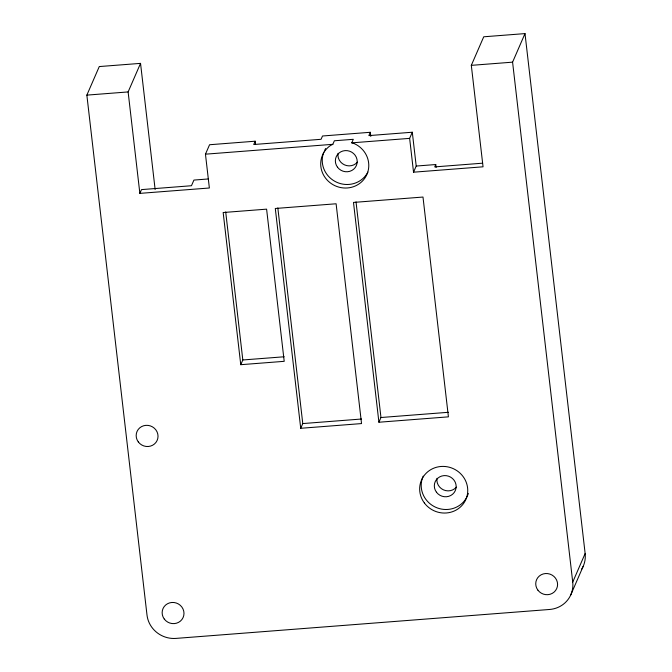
<?xml version="1.0" encoding="UTF-8"?>
<svg xmlns="http://www.w3.org/2000/svg" width="672" height="672" viewBox="0 0 672 672"><rect width="100%" height="100%" fill="white"/><g stroke="black" fill="none" stroke-linecap="round" stroke-linejoin="round"><path stroke-width="1.01" d="M140.54 63.37L128.125 91.93L139.86 193.376L209.37 188L205.456 154.182L209.563 144.74L255.175 141.204L253.739 144.514L321.073 139.297L322.51 135.996L370.297 132.292L368.861 135.601L412.297 132.233L409.634 138.373L413.54 172.192L483.05 166.807L471.316 65.352L483.731 36.792L525 33.6L585.144 553.535L572.729 582.095A26.41 25.259 23.5 0 1 549.595 609.47L175.997 638.4A26.41 25.259 23.5 0 1 147 615.056L86.856 95.122L99.271 66.562L140.54 63.37L155.14 189.529M139.86 193.376L141.506 189.605L191.461 185.732L193.922 180.071L208.328 178.954M332.833 144.32L334.37 140.776L353.296 139.314L351.758 142.85L354.362 143.657A24.209 23.15 23.5 0 1 364.77 178.248A24.209 23.15 23.5 0 1 328.171 181.079A24.209 23.15 23.5 0 1 330.464 145.513L332.833 144.32L205.456 154.182M240.761 364.694L223.163 212.52L266.599 209.152L284.206 361.326L240.761 364.694L242.819 359.974L225.7 211.966M300.72 428.291L275.293 208.48L336.109 203.776L361.536 423.578L300.72 428.291L302.77 423.57L277.83 207.925M413.54 172.192L416.212 166.051L412.297 132.233M416.212 166.051L435.758 164.539L434.734 166.9L482.614 163.187M572.729 582.095L512.585 62.16L525 33.6M378.916 422.234L353.489 202.423L422.99 197.047L448.417 416.85L378.916 422.234L380.965 417.514L356.017 201.877M570.704 595.048L583.12 566.479M86.856 95.122L128.125 91.93M471.316 65.352L512.585 62.16M351.758 142.85L409.634 138.373M242.819 359.974L284.189 356.773M302.77 423.57L361.528 419.017M380.965 417.514L448.4 412.297M435.758 164.539L436.103 167.462M370.297 132.292L370.776 136.424M255.175 141.204L255.536 144.304M456.347 487.158A11.004 10.525 23.5 0 1 443.436 489.854A11.004 10.525 23.5 0 1 436.993 478.363M357.395 162.154A11.004 10.525 23.5 0 1 344.476 164.85A11.004 10.525 23.5 0 1 338.041 153.359M367.878 172.108A24.209 23.15 23.5 0 1 336.664 182.238A24.209 23.15 23.5 0 1 323.845 152.082M324.685 150.251A24.209 23.15 23.5 0 1 325.685 148.495M467.275 496.205A24.209 23.15 23.5 0 1 435.624 507.242A24.209 23.15 23.5 0 1 423.2 476.162M468.342 493.374A24.209 23.15 23.5 0 1 467.67 495.281M585.144 553.535A26.41 25.259 23.5 0 1 581.792 568.982M164.27 619.046A11.004 10.525 23.5 0 0 183.078 617.593A11.004 10.525 23.5 0 0 171.839 602.473A11.004 10.525 23.5 0 0 164.27 619.046M537.869 590.125A11.004 10.525 23.5 0 0 556.676 588.664A11.004 10.525 23.5 0 0 545.437 573.544A11.004 10.525 23.5 0 0 537.869 590.125M424.351 502.95A24.209 23.15 23.5 0 0 465.738 499.75A24.209 23.15 23.5 0 0 441.008 466.477A24.209 23.15 23.5 0 0 424.351 502.95M436.447 492.198A11.004 10.525 23.5 0 0 455.255 490.736A11.004 10.525 23.5 0 0 444.016 475.616A11.004 10.525 23.5 0 0 436.447 492.198M337.487 167.194A11.004 10.525 23.5 0 0 356.294 165.732A11.004 10.525 23.5 0 0 345.055 150.612A11.004 10.525 23.5 0 0 337.487 167.194M138.298 441.932A11.004 10.525 23.5 0 0 157.114 440.479A11.004 10.525 23.5 0 0 145.874 425.351A11.004 10.525 23.5 0 0 138.298 441.932"/></g></svg>
